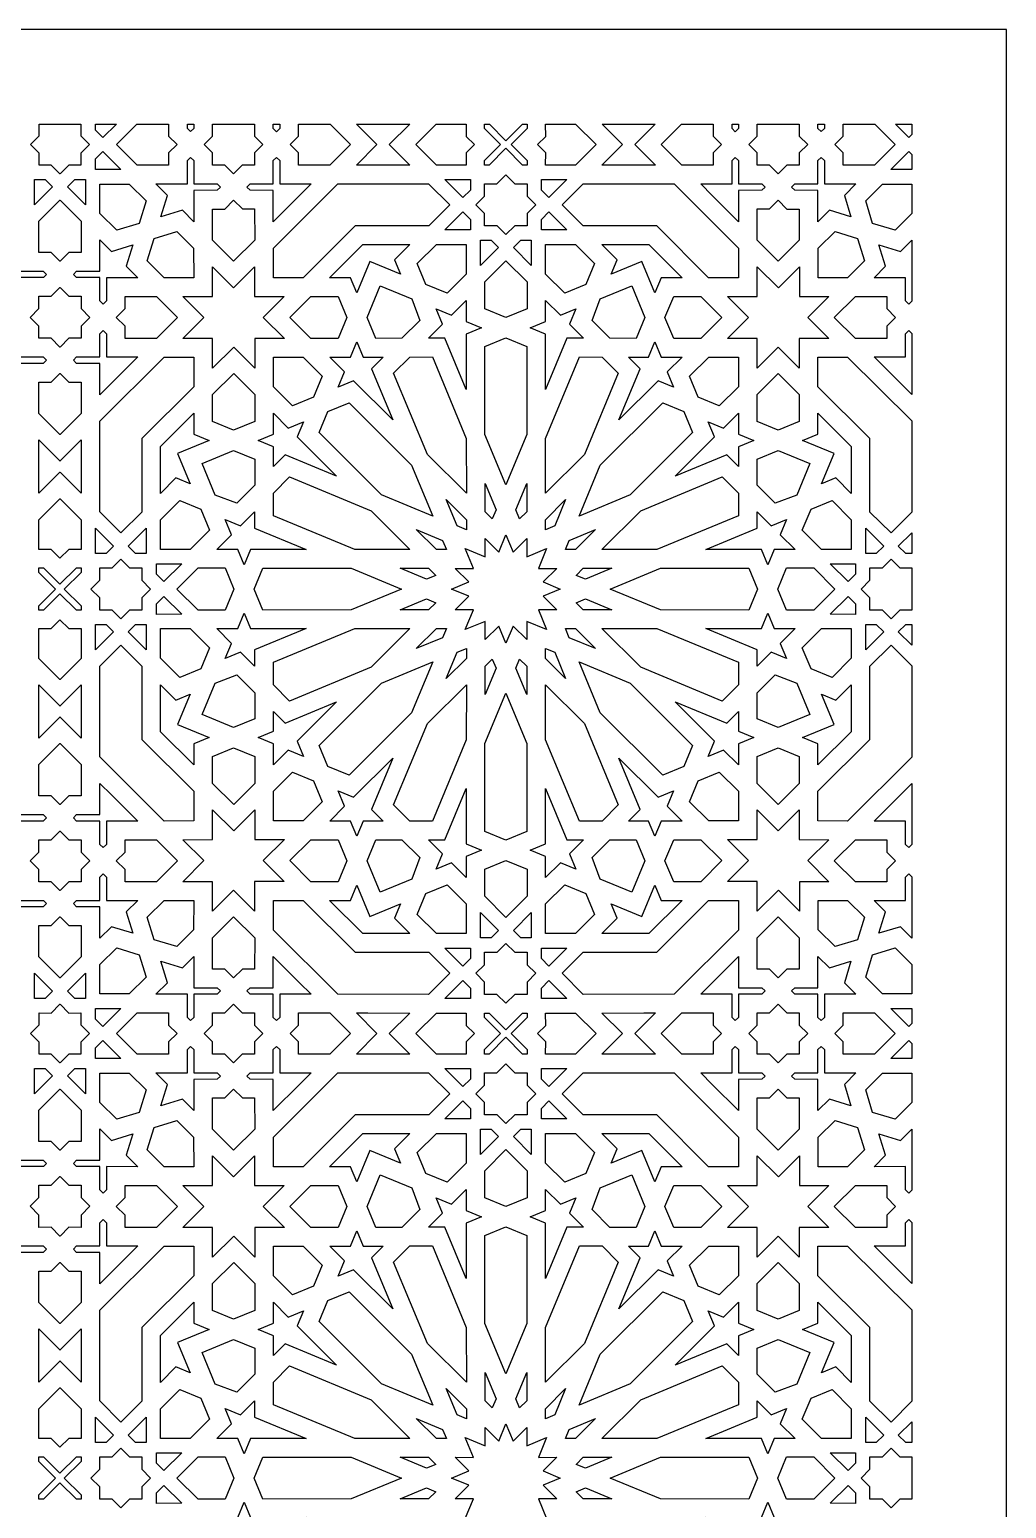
# Model space of a CAD drawing. Extents: x 3808 to 4808, y -954 to 1046.
# Drawn here: x 4292 to 4808, y 264 to 1046 of the extents above; entities that cross this region are included whole.
import ezdxf

# ---------------------------------------------------------------- set-up
doc = ezdxf.new("R2010")
doc.units = 0
doc.layers.add('LAYER_1', color=18, linetype='CONTINUOUS')

msp = doc.modelspace()

# ---------------------------------------------------------------- linework, layer by layer
at = {"layer": 'LAYER_1'}
for points in [[(3808.12, -954.28), (4808.12, -954.28), (4808.12, 1045.72), (3808.12, 1045.72)], [(4319.1, 989.58), (4323.7, 984.97), (4319.1, 980.37), (4319.11, 974.12), (4312.85, 974.12), (4308.24, 969.53), (4308.12, 969.64), (4308.01, 969.53), (4303.4, 974.12), (4297.14, 974.12), (4297.15, 980.37), (4292.55, 984.97), (4297.15, 989.58), (4297.14, 995.72), (4319.11, 995.72)], [(4330.84, 988.67), (4326.91, 992.6), (4326.91, 995.72), (4337.91, 995.72)], [(4365.53, 989.4), (4369.96, 984.97), (4365.53, 980.55), (4365.52, 974.05), (4348.94, 974.06), (4338.02, 984.97), (4348.77, 995.72), (4365.52, 995.72)], [(4378.84, 993.48), (4377.13, 991.78), (4375.42, 993.48), (4375.42, 995.72), (4378.84, 995.72)], [(4410.96, 989.38), (4415.37, 984.97), (4410.96, 980.57), (4410.97, 974.07), (4404.45, 974.07), (4399.85, 969.47), (4395.24, 974.06), (4388.73, 974.06), (4388.72, 980.56), (4384.3, 984.97), (4388.72, 989.39), (4388.73, 995.72), (4410.97, 995.72)], [(4424.25, 993.48), (4422.54, 991.77), (4420.83, 993.48), (4420.83, 995.72), (4424.25, 995.72)], [(4461.62, 984.97), (4450.74, 974.1), (4434.16, 974.09), (4434.16, 980.59), (4429.76, 984.97), (4434.16, 989.36), (4434.16, 995.72), (4450.88, 995.72)], [(4482.12, 984.97), (4493.01, 974.12), (4470.77, 974.11), (4464.72, 974.1), (4475.59, 984.97), (4464.85, 995.72), (4492.9, 995.72)], [(4522.71, 989.3), (4527.04, 984.97), (4522.71, 980.64), (4522.71, 974.14), (4506.98, 974.13), (4496.11, 984.97), (4506.88, 995.72), (4522.71, 995.72)], [(4554.98, 993.39), (4546.56, 984.97), (4554.98, 976.56), (4554.97, 974.14), (4552.55, 974.14), (4543.72, 982.98), (4543.71, 982.98), (4543.71, 982.98), (4534.87, 974.14), (4532.45, 974.14), (4532.45, 976.56), (4540.86, 984.97), (4532.45, 993.39), (4532.45, 995.72), (4534.96, 995.72), (4543.71, 986.96), (4543.71, 986.96), (4543.72, 986.96), (4552.46, 995.72), (4554.97, 995.72)], [(4591.31, 984.97), (4580.44, 974.13), (4564.71, 974.14), (4564.72, 980.64), (4560.38, 984.97), (4564.72, 989.3), (4564.71, 995.72), (4580.54, 995.72)], [(4611.83, 984.97), (4622.7, 974.1), (4616.66, 974.11), (4594.42, 974.12), (4605.3, 984.97), (4594.53, 995.72), (4622.58, 995.72)], [(4653.27, 989.36), (4657.67, 984.97), (4653.27, 980.59), (4653.26, 974.09), (4636.68, 974.1), (4625.8, 984.97), (4636.55, 995.72), (4653.26, 995.72)], [(4666.59, 993.48), (4664.88, 991.77), (4663.17, 993.48), (4663.17, 995.72), (4666.59, 995.72)], [(4698.7, 989.39), (4703.13, 984.97), (4698.7, 980.56), (4698.7, 974.06), (4692.18, 974.06), (4687.57, 969.47), (4682.97, 974.07), (4676.45, 974.07), (4676.46, 980.57), (4672.06, 984.97), (4676.46, 989.38), (4676.45, 995.72), (4698.7, 995.72)], [(4712, 993.48), (4710.29, 991.78), (4708.58, 993.48), (4708.58, 995.72), (4712, 995.72)], [(4749.41, 984.97), (4738.48, 974.06), (4721.9, 974.05), (4721.9, 980.55), (4717.46, 984.97), (4721.9, 989.4), (4721.9, 995.72), (4738.66, 995.72)], [(4758.12, 990.21), (4756.58, 988.67), (4749.51, 995.72), (4758.12, 995.72)], [(4340.35, 971.81), (4326.91, 971.8), (4326.91, 977.35), (4330.84, 981.28)], [(4378.84, 976.47), (4378.85, 964.18), (4391.15, 964.19), (4392.87, 962.49), (4391.16, 960.78), (4378.85, 960.77), (4378.86, 944.22), (4372.79, 950.28), (4361.46, 946.81), (4364.92, 958.11), (4358.85, 964.17), (4375.43, 964.18), (4375.42, 976.46), (4377.13, 978.17)], [(4424.25, 976.47), (4424.25, 964.18), (4440.83, 964.18), (4434.75, 958.12), (4420.81, 944.22), (4420.82, 960.77), (4408.52, 960.78), (4406.81, 962.49), (4408.52, 964.19), (4420.82, 964.19), (4420.83, 976.47), (4422.54, 978.17)], [(4666.59, 976.47), (4666.6, 964.19), (4678.9, 964.19), (4680.62, 962.49), (4678.91, 960.78), (4666.6, 960.77), (4666.61, 944.22), (4652.67, 958.12), (4646.6, 964.18), (4663.18, 964.18), (4663.17, 976.47), (4664.88, 978.17)], [(4712, 976.46), (4712, 964.18), (4728.58, 964.17), (4722.5, 958.11), (4725.96, 946.81), (4714.64, 950.28), (4708.56, 944.22), (4708.57, 960.77), (4696.27, 960.78), (4694.56, 962.49), (4696.27, 964.19), (4708.57, 964.18), (4708.58, 976.47), (4710.29, 978.17)], [(4758.12, 979.74), (4758.12, 971.8), (4747.08, 971.81), (4756.58, 981.28)], [(4548.45, 964.28), (4554.96, 964.28), (4554.96, 957.77), (4559.55, 953.17), (4554.96, 948.6), (4554.96, 942.04), (4548.37, 942.04), (4543.71, 937.4), (4539.05, 942.04), (4532.46, 942.04), (4532.46, 948.6), (4527.87, 953.17), (4532.46, 957.77), (4532.46, 964.28), (4538.98, 964.28), (4543.71, 969.02)], [(4304.17, 962.55), (4294.67, 953.06), (4294.67, 966.47), (4300.23, 966.48)], [(4321.58, 966.47), (4321.57, 953.06), (4312.08, 962.55), (4316.01, 966.48)], [(4353.6, 955.2), (4349.97, 943.33), (4338.09, 939.7), (4329.23, 948.55), (4329.24, 964.01), (4344.73, 964.03)], [(4514.02, 953.17), (4502.91, 942.06), (4464.07, 942.04), (4436.62, 914.61), (4420.89, 914.6), (4420.88, 930.29), (4454.84, 964.23), (4502.9, 964.26)], [(4524.94, 960.94), (4521.01, 957.01), (4511.51, 966.49), (4524.94, 966.5)], [(4575.92, 966.49), (4566.41, 957.01), (4562.48, 960.94), (4562.48, 966.5)], [(4632.58, 964.23), (4666.54, 930.29), (4666.53, 914.6), (4650.81, 914.61), (4623.36, 942.04), (4584.51, 942.06), (4573.4, 953.17), (4584.53, 964.26)], [(4758.12, 964.01), (4758.12, 948.48), (4749.34, 939.7), (4737.45, 943.33), (4733.82, 955.2), (4742.69, 964.03)], [(4319.32, 944.48), (4319.33, 927.94), (4312.82, 927.93), (4308.21, 923.33), (4308.12, 923.41), (4308.03, 923.33), (4303.43, 927.93), (4296.91, 927.94), (4296.93, 944.48), (4308.03, 955.56), (4308.12, 955.48), (4308.21, 955.56)], [(4404.47, 950.92), (4410.98, 950.92), (4410.99, 934.37), (4399.88, 923.27), (4388.75, 934.36), (4388.74, 950.91), (4395.26, 950.91), (4399.86, 955.51)], [(4692.17, 950.91), (4698.68, 950.91), (4698.67, 934.36), (4687.54, 923.27), (4676.43, 934.37), (4676.44, 950.92), (4682.95, 950.92), (4687.56, 955.51)], [(4524.95, 945.41), (4524.96, 939.86), (4511.52, 939.85), (4521.02, 949.34)], [(4575.9, 939.85), (4562.47, 939.86), (4562.47, 945.41), (4566.41, 949.34)], [(4378.75, 930.16), (4378.77, 914.61), (4363.19, 914.62), (4354.26, 923.54), (4357.94, 935.39), (4369.81, 939.07)], [(4729.48, 935.39), (4733.16, 923.54), (4724.23, 914.62), (4708.65, 914.61), (4708.67, 930.16), (4717.61, 939.07)], [(4287.03, 918.05), (4299.33, 918.06), (4301.05, 916.35), (4299.34, 914.64), (4287.03, 914.64), (4287.04, 902.35), (4285.33, 900.65), (4283.62, 902.35), (4283.61, 914.63), (4267.03, 914.63), (4273.1, 920.69), (4269.62, 931.99), (4280.95, 928.54), (4287.02, 934.6)], [(4335.29, 928.54), (4346.62, 931.99), (4343.14, 920.69), (4349.21, 914.63), (4332.63, 914.63), (4332.63, 902.35), (4330.92, 900.65), (4329.21, 902.35), (4329.21, 914.64), (4316.91, 914.64), (4315.2, 916.35), (4316.91, 918.06), (4329.21, 918.05), (4329.22, 934.6)], [(4484.9, 924.06), (4488.03, 916.53), (4471.91, 923.18), (4465.02, 906.55), (4461.66, 914.62), (4450.6, 914.62), (4468.17, 932.18), (4493.03, 932.19)], [(4522.75, 916.51), (4512.61, 906.38), (4501.49, 910.98), (4496.88, 922.07), (4507.01, 932.2), (4522.74, 932.21)], [(4539.78, 930.51), (4530.3, 921.02), (4530.28, 934.43), (4535.84, 934.43)], [(4557.14, 934.43), (4557.13, 921.02), (4547.64, 930.51), (4551.58, 934.43)], [(4580.41, 932.2), (4590.55, 922.07), (4585.93, 910.98), (4574.81, 906.38), (4564.67, 916.51), (4564.68, 932.21)], [(4619.26, 932.18), (4636.83, 914.62), (4625.76, 914.62), (4622.41, 906.55), (4615.52, 923.18), (4599.39, 916.53), (4602.52, 924.06), (4594.39, 932.19)], [(4758.12, 902.26), (4756.51, 900.65), (4754.8, 902.35), (4754.79, 914.63), (4738.21, 914.63), (4744.28, 920.69), (4740.8, 931.99), (4752.13, 928.54), (4758.12, 934.52)], [(4554.89, 912.43), (4554.87, 898.11), (4543.71, 893.51), (4532.55, 898.11), (4532.53, 912.43), (4543.71, 923.61)], [(4410.91, 904.64), (4426.64, 904.66), (4415.53, 893.55), (4426.67, 882.46), (4411.03, 882.44), (4411.02, 866.83), (4399.91, 877.94), (4388.78, 866.84), (4388.79, 882.54), (4373.06, 882.55), (4384.19, 893.64), (4373.07, 904.75), (4388.67, 904.74), (4388.65, 920.31), (4399.79, 909.22), (4410.89, 920.34)], [(4687.64, 909.22), (4698.77, 920.31), (4698.75, 904.74), (4714.35, 904.75), (4703.24, 893.64), (4714.36, 882.55), (4698.64, 882.54), (4698.64, 866.84), (4687.52, 877.94), (4676.4, 866.83), (4676.39, 882.44), (4660.75, 882.46), (4671.89, 893.55), (4660.78, 904.66), (4676.51, 904.64), (4676.53, 920.34)], [(4312.81, 904.78), (4319.32, 904.77), (4319.32, 898.27), (4323.92, 893.67), (4319.31, 889.08), (4319.31, 882.58), (4312.8, 882.58), (4308.19, 877.98), (4308.12, 878.04), (4308.06, 877.98), (4303.45, 882.58), (4296.93, 882.58), (4296.93, 889.08), (4292.32, 893.67), (4296.92, 898.27), (4296.92, 904.77), (4303.44, 904.78), (4308.04, 909.38), (4308.12, 909.3), (4308.2, 909.38)], [(4493.93, 903.42), (4498.23, 892.01), (4488.79, 882.58), (4474.99, 882.57), (4470.37, 893.66), (4477.26, 910.3)], [(4617.05, 893.66), (4612.44, 882.57), (4598.63, 882.58), (4589.2, 892.01), (4593.49, 903.42), (4610.16, 910.3)], [(4359.09, 904.75), (4370.21, 893.65), (4359.08, 882.55), (4342.5, 882.56), (4342.51, 889.07), (4337.9, 893.67), (4342.51, 898.26), (4342.51, 904.76)], [(4459.68, 893.66), (4455.08, 882.55), (4440.73, 882.54), (4429.6, 893.64), (4440.72, 904.74), (4455.06, 904.75)], [(4522.76, 891.52), (4530.86, 888.18), (4522.77, 884.83), (4522.79, 855.5), (4511.52, 882.59), (4502.77, 882.58), (4510.2, 890.02), (4506.85, 898.09), (4514.94, 894.75), (4522.76, 902.56)], [(4572.48, 894.75), (4580.58, 898.09), (4577.22, 890.02), (4584.66, 882.58), (4575.9, 882.59), (4564.64, 855.5), (4564.65, 884.83), (4556.57, 888.18), (4564.66, 891.52), (4564.67, 902.56)], [(4646.7, 904.74), (4657.82, 893.64), (4646.69, 882.54), (4632.35, 882.55), (4627.75, 893.66), (4632.36, 904.75)], [(4744.91, 898.26), (4749.52, 893.67), (4744.92, 889.07), (4744.92, 882.56), (4728.34, 882.55), (4717.21, 893.65), (4728.33, 904.75), (4744.91, 904.76)], [(4287.04, 885.02), (4287.03, 872.74), (4299.33, 872.73), (4301.04, 871.02), (4299.33, 869.32), (4287.03, 869.32), (4287.02, 852.78), (4280.95, 858.84), (4267.03, 872.75), (4283.61, 872.74), (4283.62, 885.02), (4285.33, 886.73)], [(4332.63, 885.02), (4332.64, 872.74), (4349.22, 872.75), (4335.3, 858.84), (4329.23, 852.78), (4329.22, 869.32), (4316.91, 869.32), (4315.2, 871.02), (4316.91, 872.73), (4329.21, 872.74), (4329.21, 885.02), (4330.92, 886.73)], [(4758.12, 885.11), (4758.12, 852.85), (4752.13, 858.84), (4738.21, 872.75), (4754.79, 872.74), (4754.79, 885.02), (4756.51, 886.73)], [(4468.39, 872.7), (4478.91, 872.7), (4472.72, 866.52), (4483.99, 839.43), (4463.19, 860.15), (4455.11, 856.8), (4458.45, 864.88), (4450.62, 872.69), (4461.69, 872.69), (4465.03, 880.77)], [(4554.85, 878.24), (4554.79, 831.68), (4543.71, 805.1), (4532.63, 831.68), (4532.57, 878.24), (4543.71, 882.86)], [(4625.74, 872.69), (4636.8, 872.69), (4628.97, 864.88), (4632.32, 856.8), (4624.23, 860.15), (4603.44, 839.43), (4614.7, 866.52), (4608.51, 872.7), (4619.03, 872.7), (4622.39, 880.77)], [(4378.9, 872.68), (4378.89, 856.98), (4351.41, 829.58), (4351.39, 790.81), (4340.26, 779.72), (4329.15, 790.82), (4329.17, 838.79), (4363.17, 872.69)], [(4446.72, 862.5), (4442.14, 851.41), (4431.04, 846.83), (4420.9, 856.96), (4420.91, 872.59), (4436.57, 872.61)], [(4522.8, 829.72), (4522.82, 800.71), (4502.26, 821.21), (4484.38, 864.21), (4492.89, 872.71), (4504.93, 872.72)], [(4594.53, 872.71), (4603.04, 864.21), (4585.16, 821.21), (4564.6, 800.71), (4564.62, 829.72), (4582.5, 872.72)], [(4666.52, 872.59), (4666.52, 856.96), (4656.39, 846.83), (4645.29, 851.41), (4640.7, 862.5), (4650.86, 872.61)], [(4758.12, 838.92), (4758.12, 790.67), (4747.16, 779.72), (4736.04, 790.81), (4736.01, 829.58), (4708.53, 856.98), (4708.52, 872.68), (4724.25, 872.69)], [(4312.78, 859.43), (4319.3, 859.43), (4319.29, 842.88), (4308.16, 831.79), (4308.12, 831.82), (4308.08, 831.79), (4296.95, 842.88), (4296.95, 859.43), (4303.46, 859.43), (4308.06, 864.03), (4308.12, 863.98), (4308.18, 864.03)], [(4411.01, 852.88), (4411.01, 838.56), (4399.88, 833.97), (4388.76, 838.57), (4388.77, 852.89), (4399.9, 863.98)], [(4698.65, 852.89), (4698.66, 838.57), (4687.54, 833.97), (4676.42, 838.56), (4676.41, 852.88), (4687.52, 863.98)], [(4493.84, 815.58), (4505.06, 788.66), (4478.07, 799.83), (4445.11, 832.77), (4449.72, 843.86), (4460.82, 848.46)], [(4637.71, 843.86), (4642.31, 832.77), (4609.35, 799.83), (4582.37, 788.66), (4593.58, 815.58), (4626.61, 848.46)], [(4378.88, 831.99), (4386.97, 828.64), (4370.3, 821.76), (4376.97, 805.66), (4369.42, 808.79), (4361.28, 800.67), (4361.29, 825.49), (4378.88, 843.03)], [(4428.71, 835.19), (4436.8, 838.54), (4433.45, 830.46), (4454.22, 809.71), (4427.07, 820.95), (4420.88, 814.77), (4420.88, 825.27), (4412.79, 828.62), (4420.89, 831.96), (4420.89, 843.01)], [(4666.54, 831.96), (4674.63, 828.62), (4666.54, 825.27), (4666.55, 814.77), (4660.35, 820.95), (4633.21, 809.71), (4653.98, 830.46), (4650.62, 838.54), (4658.71, 835.19), (4666.53, 843.01)], [(4726.13, 825.49), (4726.15, 800.67), (4718, 808.79), (4710.45, 805.66), (4717.12, 821.76), (4700.46, 828.64), (4708.55, 831.99), (4708.54, 843.03)], [(4319.28, 822.89), (4319.27, 800.69), (4308.15, 811.8), (4308.12, 811.77), (4308.09, 811.8), (4296.98, 800.69), (4296.96, 822.89), (4296.96, 828.93), (4308.09, 817.83), (4308.12, 817.86), (4308.16, 817.83), (4319.28, 828.93)], [(4410.99, 818.69), (4410.99, 804.91), (4401.54, 795.49), (4390.1, 799.78), (4383.21, 816.41), (4399.88, 823.29)], [(4704.21, 816.41), (4697.32, 799.78), (4685.88, 795.49), (4676.44, 804.91), (4676.43, 818.69), (4687.55, 823.29)], [(4472.47, 791.47), (4493.01, 770.95), (4463.95, 770.97), (4420.86, 788.81), (4420.87, 800.82), (4429.39, 809.31)], [(4538.48, 792), (4536.46, 787.12), (4532.71, 790.85), (4532.7, 805.91)], [(4554.71, 790.85), (4550.96, 787.12), (4548.94, 792), (4554.72, 805.91)], [(4666.55, 800.82), (4666.56, 788.81), (4623.48, 770.97), (4594.42, 770.95), (4614.95, 791.47), (4658.04, 809.31)], [(4319.26, 786.74), (4319.25, 771.04), (4312.74, 771.05), (4308.12, 766.45), (4303.51, 771.05), (4296.99, 771.04), (4296.98, 786.74), (4308.1, 797.85), (4308.12, 797.83), (4308.15, 797.85)], [(4522.83, 786.76), (4522.84, 781.48), (4517.94, 783.5), (4512.16, 797.4)], [(4569.48, 783.5), (4564.59, 781.48), (4564.59, 786.76), (4575.26, 797.4)], [(4382.54, 792.23), (4387.14, 781.13), (4376.99, 771.01), (4361.26, 771.02), (4361.27, 786.72), (4371.42, 796.84)], [(4410.98, 782.22), (4438.12, 770.98), (4408.73, 771), (4405.38, 762.92), (4402.03, 771), (4390.97, 771.01), (4398.79, 778.81), (4395.45, 786.89), (4403.54, 783.54), (4410.98, 790.96)], [(4683.89, 783.54), (4691.98, 786.89), (4688.63, 778.81), (4696.46, 771.01), (4685.39, 771), (4682.05, 762.92), (4678.69, 771), (4649.3, 770.98), (4676.45, 782.22), (4676.44, 790.96)], [(4726.15, 786.72), (4726.16, 771.02), (4710.43, 771.01), (4700.29, 781.13), (4704.89, 792.23), (4716.01, 796.84)], [(4336.41, 772.74), (4332.48, 768.82), (4326.91, 768.82), (4326.92, 782.23)], [(4353.6, 768.81), (4348.04, 768.81), (4344.1, 772.74), (4353.61, 782.21)], [(4510.26, 775.83), (4512.28, 770.94), (4506.99, 770.94), (4496.33, 781.59)], [(4580.44, 770.94), (4575.14, 770.94), (4577.17, 775.83), (4591.1, 781.59)], [(4743.32, 772.74), (4739.39, 768.81), (4733.82, 768.81), (4733.82, 782.21)], [(4547.48, 769.67), (4554.7, 776.87), (4554.69, 767.2), (4565.19, 771.52), (4560.86, 761.04), (4570.55, 761.05), (4563.34, 753.84), (4572.39, 750.11), (4563.34, 746.38), (4570.55, 739.17), (4560.86, 739.18), (4565.19, 728.71), (4554.69, 733.03), (4554.7, 723.36), (4547.48, 730.56), (4543.71, 721.47), (4539.94, 730.56), (4532.72, 723.36), (4532.73, 733.03), (4522.23, 728.71), (4526.56, 739.18), (4516.87, 739.17), (4524.08, 746.38), (4515.03, 750.11), (4524.08, 753.84), (4516.87, 761.05), (4526.56, 761.04), (4522.23, 771.52), (4532.73, 767.2), (4532.72, 776.87), (4539.94, 769.67), (4543.71, 778.75)], [(4758.12, 768.82), (4754.95, 768.82), (4751.01, 772.74), (4758.12, 779.85)], [(4344.85, 761.31), (4351.42, 761.31), (4351.42, 754.74), (4356.04, 750.11), (4351.42, 745.49), (4351.42, 738.91), (4344.85, 738.91), (4340.26, 734.33), (4335.66, 738.92), (4329.14, 738.92), (4329.13, 745.42), (4324.42, 750.11), (4329.13, 754.81), (4329.14, 761.31), (4335.66, 761.31), (4340.26, 765.9)], [(4751.76, 761.31), (4758.12, 761.31), (4758.12, 738.92), (4751.76, 738.92), (4747.16, 734.33), (4742.58, 738.91), (4736.01, 738.91), (4736.01, 745.49), (4731.38, 750.11), (4736.01, 754.74), (4736.01, 761.31), (4742.58, 761.31), (4747.16, 765.9)], [(4319.25, 761.32), (4319.25, 758.91), (4310.42, 750.11), (4319.25, 741.32), (4319.25, 738.9), (4316.83, 738.9), (4308.12, 747.58), (4308.12, 747.58), (4299.41, 738.9), (4296.99, 738.9), (4296.99, 741.32), (4305.82, 750.11), (4296.99, 758.91), (4296.99, 761.32), (4299.41, 761.32), (4308.12, 752.65), (4308.12, 752.65), (4316.83, 761.32)], [(4372.48, 763.48), (4362.97, 754.01), (4359.04, 757.94), (4359.04, 763.49)], [(4395.43, 761.23), (4400.03, 750.11), (4395.43, 738.99), (4381.08, 738.98), (4369.9, 750.11), (4381.08, 761.25)], [(4461.98, 761.15), (4488.6, 750.11), (4461.98, 739.07), (4415.34, 739.02), (4410.72, 750.11), (4415.34, 761.21)], [(4502.89, 761.08), (4506.63, 757.34), (4501.74, 755.32), (4487.81, 761.09)], [(4585.69, 755.32), (4580.79, 757.34), (4584.54, 761.08), (4599.62, 761.09)], [(4676.7, 750.11), (4672.08, 739.02), (4625.44, 739.07), (4598.82, 750.11), (4625.44, 761.15), (4672.08, 761.21)], [(4717.52, 750.11), (4706.34, 738.98), (4692, 738.99), (4687.4, 750.11), (4692, 761.23), (4706.34, 761.25)], [(4728.39, 757.94), (4724.46, 754.01), (4714.95, 763.48), (4728.38, 763.49)], [(4372.48, 736.75), (4359.04, 736.73), (4359.04, 742.29), (4362.97, 746.22)], [(4506.63, 742.89), (4502.89, 739.15), (4487.81, 739.14), (4501.74, 744.91)], [(4599.62, 739.14), (4584.54, 739.15), (4580.79, 742.89), (4585.69, 744.91)], [(4728.39, 742.29), (4728.38, 736.73), (4714.95, 736.75), (4724.46, 746.22)], [(4408.73, 729.23), (4438.12, 729.25), (4410.98, 718.01), (4410.98, 709.27), (4403.54, 716.69), (4395.45, 713.34), (4398.79, 721.42), (4390.97, 729.22), (4402.03, 729.23), (4405.38, 737.3)], [(4685.39, 729.23), (4696.46, 729.22), (4688.63, 721.42), (4691.98, 713.34), (4683.89, 716.69), (4676.44, 709.27), (4676.45, 718.01), (4649.3, 729.25), (4678.69, 729.23), (4682.05, 737.3)], [(4312.74, 729.18), (4319.25, 729.18), (4319.26, 713.49), (4308.15, 702.38), (4308.12, 702.4), (4308.1, 702.38), (4296.98, 713.49), (4296.99, 729.18), (4303.51, 729.18), (4308.12, 733.78)], [(4336.41, 727.48), (4326.92, 718), (4326.91, 731.41), (4332.48, 731.41)], [(4353.61, 718.01), (4344.1, 727.49), (4348.04, 731.42), (4353.6, 731.42)], [(4387.14, 719.1), (4382.54, 707.99), (4371.42, 703.39), (4361.27, 713.51), (4361.26, 729.21), (4376.99, 729.21)], [(4472.47, 708.75), (4429.39, 690.92), (4420.87, 699.41), (4420.86, 711.42), (4463.95, 729.26), (4493.01, 729.28)], [(4510.26, 724.4), (4496.33, 718.63), (4506.99, 729.28), (4512.28, 729.29)], [(4580.44, 729.28), (4591.1, 718.63), (4577.17, 724.4), (4575.14, 729.29)], [(4623.48, 729.26), (4666.56, 711.42), (4666.55, 699.41), (4658.04, 690.92), (4614.95, 708.75), (4594.42, 729.28)], [(4726.16, 729.21), (4726.15, 713.51), (4716.01, 703.39), (4704.89, 707.99), (4700.29, 719.1), (4710.43, 729.21)], [(4739.39, 731.42), (4743.32, 727.49), (4733.82, 718.01), (4733.82, 731.42)], [(4758.12, 731.41), (4758.12, 720.38), (4751.01, 727.48), (4754.95, 731.41)], [(4351.39, 709.42), (4351.41, 670.65), (4378.89, 643.25), (4378.9, 627.55), (4363.17, 627.54), (4329.17, 661.44), (4329.15, 709.4), (4340.26, 720.51)], [(4758.12, 709.56), (4758.12, 661.31), (4724.25, 627.54), (4708.52, 627.55), (4708.53, 643.25), (4736.01, 670.65), (4736.04, 709.42), (4747.16, 720.51)], [(4493.84, 684.64), (4460.82, 651.76), (4449.72, 656.37), (4445.11, 667.46), (4478.07, 700.39), (4505.06, 711.57)], [(4522.83, 713.46), (4512.16, 702.83), (4517.94, 716.73), (4522.84, 718.75)], [(4538.48, 708.22), (4532.7, 694.32), (4532.71, 709.37), (4536.46, 713.11)], [(4554.71, 709.37), (4554.72, 694.32), (4548.94, 708.22), (4550.96, 713.11)], [(4569.48, 716.73), (4575.26, 702.83), (4564.59, 713.46), (4564.59, 718.75)], [(4609.35, 700.39), (4642.31, 667.46), (4637.71, 656.37), (4626.61, 651.76), (4593.58, 684.64), (4582.37, 711.57)], [(4410.99, 695.31), (4410.99, 681.54), (4399.88, 676.93), (4383.21, 683.81), (4390.1, 700.45), (4401.54, 704.74)], [(4697.32, 700.45), (4704.21, 683.81), (4687.55, 676.93), (4676.43, 681.54), (4676.44, 695.31), (4685.88, 704.74)], [(4319.28, 677.33), (4319.28, 671.3), (4308.16, 682.39), (4308.12, 682.37), (4308.09, 682.39), (4296.96, 671.3), (4296.96, 677.33), (4296.98, 699.53), (4308.09, 688.43), (4308.12, 688.45), (4308.15, 688.43), (4319.27, 699.53)], [(4369.42, 691.44), (4376.97, 694.56), (4370.3, 678.47), (4386.97, 671.59), (4378.88, 668.24), (4378.88, 657.2), (4361.29, 674.74), (4361.28, 699.56)], [(4522.8, 670.51), (4504.93, 627.51), (4492.89, 627.51), (4484.38, 636.01), (4502.26, 679.02), (4522.82, 699.51)], [(4585.16, 679.02), (4603.04, 636.01), (4594.53, 627.51), (4582.5, 627.51), (4564.62, 670.51), (4564.6, 699.51)], [(4726.13, 674.74), (4708.54, 657.2), (4708.55, 668.24), (4700.46, 671.59), (4717.12, 678.47), (4710.45, 694.56), (4718, 691.44), (4726.15, 699.56)], [(4433.45, 669.76), (4436.8, 661.69), (4428.71, 665.03), (4420.89, 657.22), (4420.89, 668.26), (4412.79, 671.6), (4420.88, 674.95), (4420.88, 685.45), (4427.07, 679.28), (4454.22, 690.52)], [(4554.79, 668.55), (4554.85, 621.99), (4543.71, 617.37), (4532.57, 621.99), (4532.63, 668.55), (4543.71, 695.13)], [(4660.35, 679.28), (4666.55, 685.45), (4666.54, 674.95), (4674.63, 671.6), (4666.54, 668.26), (4666.53, 657.22), (4658.71, 665.03), (4650.62, 661.69), (4653.98, 669.76), (4633.21, 690.52)], [(4319.29, 657.35), (4319.3, 640.8), (4312.78, 640.79), (4308.18, 636.19), (4308.12, 636.25), (4308.06, 636.19), (4303.46, 640.79), (4296.95, 640.8), (4296.95, 657.35), (4308.08, 668.44), (4308.12, 668.41), (4308.16, 668.44)], [(4411.01, 661.66), (4411.01, 647.35), (4399.9, 636.24), (4388.77, 647.34), (4388.76, 661.65), (4399.88, 666.26)], [(4698.66, 661.65), (4698.65, 647.34), (4687.52, 636.24), (4676.41, 647.35), (4676.42, 661.66), (4687.54, 666.26)], [(4472.72, 633.71), (4478.91, 627.52), (4468.39, 627.53), (4465.03, 619.46), (4461.69, 627.53), (4450.62, 627.54), (4458.45, 635.34), (4455.11, 643.42), (4463.19, 640.07), (4483.99, 660.8)], [(4624.23, 640.07), (4632.32, 643.42), (4628.97, 635.34), (4636.8, 627.54), (4625.74, 627.53), (4622.39, 619.46), (4619.03, 627.53), (4608.51, 627.52), (4614.7, 633.71), (4603.44, 660.8)], [(4442.14, 648.81), (4446.72, 637.73), (4436.57, 627.62), (4420.91, 627.64), (4420.9, 643.27), (4431.04, 653.4)], [(4666.52, 643.27), (4666.52, 627.64), (4650.86, 627.62), (4640.7, 637.73), (4645.29, 648.81), (4656.39, 653.4)], [(4287.03, 630.9), (4299.33, 630.91), (4301.04, 629.2), (4299.33, 627.49), (4287.03, 627.49), (4287.04, 615.21), (4285.33, 613.5), (4283.62, 615.2), (4283.61, 627.48), (4267.03, 627.47), (4280.95, 641.39), (4287.02, 647.45)], [(4335.3, 641.39), (4349.22, 627.47), (4332.64, 627.48), (4332.63, 615.2), (4330.92, 613.5), (4329.21, 615.21), (4329.21, 627.49), (4316.91, 627.49), (4315.2, 629.2), (4316.91, 630.91), (4329.22, 630.9), (4329.23, 647.45)], [(4522.77, 615.4), (4530.86, 612.05), (4522.76, 608.71), (4522.76, 597.66), (4514.94, 605.48), (4506.85, 602.14), (4510.2, 610.21), (4502.77, 617.64), (4511.52, 617.64), (4522.79, 644.73)], [(4575.9, 617.64), (4584.66, 617.64), (4577.22, 610.21), (4580.58, 602.14), (4572.48, 605.48), (4564.67, 597.66), (4564.66, 608.71), (4556.57, 612.05), (4564.65, 615.4), (4564.64, 644.73)], [(4758.12, 615.11), (4756.51, 613.5), (4754.79, 615.2), (4754.79, 627.48), (4738.21, 627.47), (4752.13, 641.39), (4758.12, 647.38)], [(4411.03, 617.79), (4426.67, 617.77), (4415.53, 606.68), (4426.64, 595.57), (4410.91, 595.59), (4410.89, 579.89), (4399.79, 591), (4388.65, 579.92), (4388.67, 595.49), (4373.07, 595.48), (4384.19, 606.59), (4373.06, 617.68), (4388.79, 617.69), (4388.78, 633.38), (4399.91, 622.29), (4411.02, 633.4)], [(4687.52, 622.29), (4698.64, 633.38), (4698.64, 617.69), (4714.36, 617.68), (4703.24, 606.59), (4714.35, 595.48), (4698.75, 595.49), (4698.77, 579.92), (4687.64, 591), (4676.53, 579.89), (4676.51, 595.59), (4660.78, 595.57), (4671.89, 606.68), (4660.75, 617.77), (4676.39, 617.79), (4676.4, 633.4)], [(4312.8, 617.65), (4319.31, 617.65), (4319.31, 611.15), (4323.92, 606.55), (4319.32, 601.95), (4319.32, 595.45), (4312.81, 595.45), (4308.2, 590.85), (4308.12, 590.92), (4308.04, 590.85), (4303.44, 595.45), (4296.92, 595.45), (4296.92, 601.95), (4292.32, 606.55), (4296.93, 611.15), (4296.93, 617.65), (4303.45, 617.65), (4308.06, 622.24), (4308.12, 622.18), (4308.19, 622.24)], [(4370.21, 606.58), (4359.09, 595.47), (4342.51, 595.46), (4342.51, 601.97), (4337.9, 606.56), (4342.51, 611.16), (4342.5, 617.66), (4359.08, 617.67)], [(4455.08, 617.67), (4459.68, 606.57), (4455.06, 595.47), (4440.72, 595.48), (4429.6, 606.59), (4440.73, 617.68)], [(4488.79, 617.65), (4498.23, 608.22), (4493.93, 596.81), (4477.26, 589.93), (4470.37, 606.56), (4474.99, 617.66)], [(4617.05, 606.56), (4610.16, 589.93), (4593.49, 596.81), (4589.2, 608.22), (4598.63, 617.65), (4612.44, 617.66)], [(4657.82, 606.59), (4646.7, 595.48), (4632.36, 595.47), (4627.75, 606.57), (4632.35, 617.67), (4646.69, 617.68)], [(4744.92, 617.66), (4744.92, 611.16), (4749.52, 606.56), (4744.91, 601.97), (4744.91, 595.46), (4728.33, 595.47), (4717.21, 606.58), (4728.34, 617.67)], [(4554.87, 602.12), (4554.89, 587.8), (4543.71, 576.61), (4532.53, 587.8), (4532.55, 602.12), (4543.71, 606.71)], [(4287.04, 597.87), (4287.03, 585.59), (4299.34, 585.58), (4301.05, 583.88), (4299.33, 582.17), (4287.03, 582.18), (4287.02, 565.63), (4280.95, 571.69), (4269.62, 568.23), (4273.1, 579.54), (4267.03, 585.6), (4283.61, 585.59), (4283.62, 597.87), (4285.33, 599.58)], [(4332.63, 597.87), (4332.63, 585.59), (4349.21, 585.6), (4343.14, 579.54), (4346.62, 568.23), (4335.29, 571.69), (4329.22, 565.63), (4329.21, 582.18), (4316.91, 582.17), (4315.2, 583.88), (4316.91, 585.58), (4329.21, 585.59), (4329.21, 597.87), (4330.92, 599.58)], [(4758.12, 597.97), (4758.12, 565.7), (4752.13, 571.69), (4740.8, 568.23), (4744.28, 579.54), (4738.21, 585.6), (4754.79, 585.59), (4754.8, 597.87), (4756.51, 599.58)], [(4471.91, 577.04), (4488.03, 583.7), (4484.9, 576.16), (4493.03, 568.03), (4468.17, 568.05), (4450.6, 585.61), (4461.66, 585.6), (4465.02, 593.68)], [(4522.75, 583.71), (4522.74, 568.02), (4507.01, 568.03), (4496.88, 578.15), (4501.49, 589.25), (4512.61, 593.84)], [(4585.93, 589.25), (4590.55, 578.15), (4580.41, 568.03), (4564.68, 568.02), (4564.67, 583.71), (4574.81, 593.84)], [(4625.76, 585.6), (4636.83, 585.61), (4619.26, 568.05), (4594.39, 568.03), (4602.52, 576.16), (4599.39, 583.7), (4615.52, 577.04), (4622.41, 593.68)], [(4378.75, 570.07), (4369.81, 561.16), (4357.94, 564.84), (4354.26, 576.69), (4363.19, 585.61), (4378.77, 585.62)], [(4436.62, 585.62), (4464.07, 558.19), (4502.91, 558.16), (4514.02, 547.06), (4502.9, 535.96), (4454.84, 535.99), (4420.88, 569.93), (4420.89, 585.63)], [(4539.78, 569.71), (4535.84, 565.79), (4530.28, 565.8), (4530.3, 579.21)], [(4557.14, 565.8), (4551.58, 565.79), (4547.64, 569.71), (4557.13, 579.21)], [(4666.54, 569.93), (4632.58, 535.99), (4584.53, 535.96), (4573.4, 547.06), (4584.51, 558.16), (4623.36, 558.19), (4650.81, 585.62), (4666.53, 585.63)], [(4724.23, 585.61), (4733.16, 576.69), (4729.48, 564.84), (4717.61, 561.16), (4708.67, 570.07), (4708.65, 585.62)], [(4312.82, 572.3), (4319.33, 572.29), (4319.32, 555.74), (4308.21, 544.67), (4308.12, 544.75), (4308.03, 544.67), (4296.93, 555.74), (4296.91, 572.29), (4303.43, 572.3), (4308.03, 576.9), (4308.12, 576.81), (4308.21, 576.9)], [(4410.99, 565.85), (4410.98, 549.3), (4404.47, 549.31), (4399.86, 544.71), (4395.26, 549.31), (4388.74, 549.32), (4388.75, 565.87), (4399.88, 576.96)], [(4698.67, 565.87), (4698.68, 549.32), (4692.17, 549.31), (4687.56, 544.71), (4682.95, 549.31), (4676.44, 549.3), (4676.43, 565.85), (4687.54, 576.96)], [(4548.37, 558.19), (4554.96, 558.19), (4554.96, 551.63), (4559.55, 547.06), (4554.96, 542.46), (4554.96, 535.95), (4548.45, 535.94), (4543.71, 531.21), (4538.98, 535.94), (4532.46, 535.95), (4532.46, 542.46), (4527.87, 547.06), (4532.46, 551.63), (4532.46, 558.19), (4539.05, 558.19), (4543.71, 562.82)], [(4349.97, 556.89), (4353.6, 545.02), (4344.73, 536.19), (4329.24, 536.21), (4329.23, 551.67), (4338.09, 560.52)], [(4378.85, 539.46), (4391.16, 539.45), (4392.87, 537.74), (4391.15, 536.03), (4378.85, 536.04), (4378.84, 523.76), (4377.13, 522.05), (4375.42, 523.76), (4375.43, 536.04), (4358.85, 536.05), (4364.92, 542.11), (4361.46, 553.42), (4372.79, 549.95), (4378.86, 556.01)], [(4434.75, 542.11), (4440.83, 536.05), (4424.25, 536.04), (4424.25, 523.76), (4422.54, 522.05), (4420.83, 523.76), (4420.82, 536.04), (4408.52, 536.03), (4406.81, 537.74), (4408.52, 539.45), (4420.82, 539.46), (4420.81, 556)], [(4524.96, 560.37), (4524.95, 554.81), (4521.02, 550.89), (4511.52, 560.38)], [(4566.41, 550.89), (4562.47, 554.81), (4562.47, 560.37), (4575.9, 560.38)], [(4666.6, 539.46), (4678.91, 539.45), (4680.62, 537.74), (4678.9, 536.03), (4666.6, 536.04), (4666.59, 523.76), (4664.88, 522.05), (4663.17, 523.76), (4663.18, 536.04), (4646.6, 536.05), (4652.67, 542.11), (4666.61, 556)], [(4714.64, 549.95), (4725.96, 553.42), (4722.5, 542.11), (4728.58, 536.05), (4712, 536.04), (4712, 523.76), (4710.29, 522.05), (4708.58, 523.76), (4708.57, 536.04), (4696.27, 536.03), (4694.56, 537.74), (4696.27, 539.45), (4708.57, 539.46), (4708.56, 556.01)], [(4758.12, 551.74), (4758.12, 536.21), (4742.69, 536.19), (4733.82, 545.02), (4737.45, 556.89), (4749.34, 560.52)], [(4304.17, 537.68), (4300.23, 533.75), (4294.67, 533.75), (4294.67, 547.16)], [(4321.58, 533.75), (4316.01, 533.75), (4312.08, 537.68), (4321.57, 547.16)], [(4524.94, 539.28), (4524.94, 533.73), (4511.51, 533.74), (4521.01, 543.21)], [(4575.92, 533.74), (4562.48, 533.73), (4562.48, 539.28), (4566.41, 543.21)], [(4312.85, 526.1), (4319.11, 526.11), (4319.1, 519.86), (4323.7, 515.25), (4319.1, 510.65), (4319.11, 504.4), (4312.85, 504.4), (4308.24, 499.81), (4308.12, 499.91), (4308.01, 499.81), (4303.4, 504.4), (4297.14, 504.4), (4297.15, 510.65), (4292.55, 515.25), (4297.15, 519.86), (4297.14, 526.11), (4303.4, 526.1), (4308.01, 530.7), (4308.12, 530.59), (4308.24, 530.7)], [(4340.35, 528.42), (4330.84, 518.94), (4326.91, 522.87), (4326.91, 528.43)], [(4365.53, 519.68), (4369.96, 515.25), (4365.53, 510.83), (4365.52, 504.33), (4348.94, 504.33), (4338.02, 515.25), (4348.94, 526.17), (4365.52, 526.18)], [(4404.45, 526.16), (4410.97, 526.16), (4410.96, 519.65), (4415.37, 515.25), (4410.96, 510.85), (4410.97, 504.35), (4404.45, 504.35), (4399.85, 499.74), (4395.24, 504.34), (4388.73, 504.34), (4388.72, 510.84), (4384.3, 515.25), (4388.72, 519.67), (4388.73, 526.17), (4395.24, 526.17), (4399.85, 530.76)], [(4450.74, 526.13), (4461.62, 515.25), (4450.74, 504.37), (4434.16, 504.36), (4434.16, 510.87), (4429.76, 515.25), (4434.16, 519.64), (4434.16, 526.14)], [(4470.77, 526.12), (4493.01, 526.1), (4482.12, 515.25), (4493.01, 504.4), (4470.77, 504.39), (4464.72, 504.38), (4475.59, 515.25), (4464.72, 526.12)], [(4522.71, 526.08), (4522.71, 519.58), (4527.04, 515.25), (4522.71, 510.92), (4522.71, 504.42), (4506.98, 504.41), (4496.11, 515.25), (4506.98, 526.09)], [(4554.98, 523.67), (4546.56, 515.25), (4554.98, 506.83), (4554.97, 504.42), (4552.55, 504.42), (4543.72, 513.26), (4543.71, 513.26), (4543.71, 513.26), (4534.87, 504.42), (4532.45, 504.42), (4532.45, 506.83), (4540.86, 515.25), (4532.45, 523.67), (4532.45, 526.09), (4534.87, 526.08), (4543.71, 517.24), (4543.71, 517.24), (4543.72, 517.24), (4552.55, 526.08), (4554.97, 526.09)], [(4591.31, 515.25), (4580.44, 504.41), (4564.71, 504.42), (4564.72, 510.92), (4560.38, 515.25), (4564.72, 519.58), (4564.71, 526.08), (4580.44, 526.09)], [(4611.83, 515.25), (4622.7, 504.38), (4616.66, 504.39), (4594.42, 504.4), (4605.3, 515.25), (4594.42, 526.1), (4616.66, 526.12), (4622.7, 526.12)], [(4653.27, 519.64), (4657.67, 515.25), (4653.27, 510.87), (4653.26, 504.36), (4636.68, 504.37), (4625.8, 515.25), (4636.68, 526.13), (4653.26, 526.14)], [(4692.18, 526.17), (4698.7, 526.17), (4698.7, 519.67), (4703.13, 515.25), (4698.7, 510.84), (4698.7, 504.34), (4692.18, 504.34), (4687.57, 499.74), (4682.97, 504.35), (4676.45, 504.35), (4676.46, 510.85), (4672.06, 515.25), (4676.46, 519.65), (4676.45, 526.16), (4682.97, 526.16), (4687.57, 530.76)], [(4738.48, 526.17), (4749.41, 515.25), (4738.48, 504.33), (4721.9, 504.33), (4721.9, 510.83), (4717.46, 515.25), (4721.9, 519.68), (4721.9, 526.18)], [(4758.12, 520.48), (4756.58, 518.94), (4747.08, 528.42), (4758.12, 528.43)], [(4340.35, 502.09), (4326.91, 502.08), (4326.91, 507.63), (4330.84, 511.56)], [(4378.84, 506.74), (4378.85, 494.46), (4391.15, 494.47), (4392.87, 492.76), (4391.16, 491.06), (4378.85, 491.05), (4378.86, 474.5), (4372.79, 480.56), (4361.46, 477.08), (4364.92, 488.39), (4358.85, 494.45), (4375.43, 494.46), (4375.42, 506.74), (4377.13, 508.45)], [(4424.25, 506.74), (4424.25, 494.46), (4440.83, 494.45), (4434.75, 488.4), (4420.81, 474.5), (4420.82, 491.05), (4408.52, 491.06), (4406.81, 492.76), (4408.52, 494.47), (4420.82, 494.47), (4420.83, 506.75), (4422.54, 508.45)], [(4666.59, 506.75), (4666.6, 494.47), (4678.9, 494.47), (4680.62, 492.76), (4678.91, 491.06), (4666.6, 491.05), (4666.61, 474.5), (4652.67, 488.4), (4646.6, 494.45), (4663.18, 494.46), (4663.17, 506.74), (4664.88, 508.45)], [(4712, 506.74), (4712, 494.46), (4728.58, 494.45), (4722.5, 488.39), (4725.96, 477.08), (4714.64, 480.56), (4708.56, 474.5), (4708.57, 491.05), (4696.27, 491.06), (4694.56, 492.76), (4696.27, 494.47), (4708.57, 494.46), (4708.58, 506.74), (4710.29, 508.45)], [(4758.12, 510.02), (4758.12, 502.08), (4747.08, 502.09), (4756.58, 511.56)], [(4304.17, 492.83), (4294.67, 483.34), (4294.67, 496.75), (4300.23, 496.75)], [(4321.58, 496.75), (4321.57, 483.34), (4312.08, 492.83), (4316.01, 496.75)], [(4353.6, 485.48), (4349.97, 473.61), (4338.09, 469.98), (4329.23, 478.83), (4329.24, 494.29), (4344.73, 494.31)], [(4514.02, 483.45), (4502.91, 472.34), (4464.07, 472.32), (4436.62, 444.89), (4420.89, 444.88), (4420.88, 460.57), (4454.84, 494.51), (4502.9, 494.54)], [(4524.94, 491.22), (4521.01, 487.29), (4511.51, 496.77), (4524.94, 496.78)], [(4548.45, 494.56), (4554.96, 494.55), (4554.96, 488.04), (4559.55, 483.45), (4554.96, 478.88), (4554.96, 472.32), (4548.37, 472.32), (4543.71, 467.68), (4539.05, 472.32), (4532.46, 472.32), (4532.46, 478.88), (4527.87, 483.45), (4532.46, 488.04), (4532.46, 494.55), (4538.98, 494.56), (4543.71, 499.29)], [(4575.92, 496.77), (4566.41, 487.29), (4562.48, 491.22), (4562.48, 496.78)], [(4632.58, 494.51), (4666.54, 460.57), (4666.53, 444.88), (4650.81, 444.89), (4623.36, 472.32), (4584.51, 472.34), (4573.4, 483.45), (4584.53, 494.54)], [(4758.12, 494.29), (4758.12, 478.76), (4749.34, 469.98), (4737.45, 473.61), (4733.82, 485.48), (4742.69, 494.31)], [(4319.32, 474.76), (4319.33, 458.21), (4312.82, 458.21), (4308.21, 453.61), (4308.12, 453.69), (4308.03, 453.61), (4303.43, 458.21), (4296.91, 458.21), (4296.93, 474.76), (4308.03, 485.84), (4308.12, 485.76), (4308.21, 485.84)], [(4404.47, 481.2), (4410.98, 481.2), (4410.99, 464.65), (4399.88, 453.55), (4388.75, 464.64), (4388.74, 481.19), (4395.26, 481.19), (4399.86, 485.79)], [(4692.17, 481.19), (4698.68, 481.19), (4698.67, 464.64), (4687.54, 453.55), (4676.43, 464.65), (4676.44, 481.2), (4682.95, 481.2), (4687.56, 485.79)], [(4524.95, 475.69), (4524.96, 470.14), (4511.52, 470.13), (4521.02, 479.62)], [(4575.9, 470.13), (4562.47, 470.14), (4562.47, 475.69), (4566.41, 479.62)], [(4378.75, 460.44), (4378.77, 444.89), (4363.19, 444.9), (4354.26, 453.82), (4357.94, 465.67), (4369.81, 469.35)], [(4729.48, 465.67), (4733.16, 453.82), (4724.23, 444.9), (4708.65, 444.89), (4708.67, 460.44), (4717.61, 469.35)], [(4287.03, 448.33), (4299.33, 448.34), (4301.05, 446.63), (4299.34, 444.92), (4287.03, 444.91), (4287.04, 432.63), (4285.33, 430.92), (4283.62, 432.63), (4283.61, 444.91), (4267.03, 444.9), (4273.1, 450.97), (4269.62, 462.27), (4280.95, 458.81), (4287.02, 464.88)], [(4335.29, 458.81), (4346.62, 462.27), (4343.14, 450.97), (4349.21, 444.9), (4332.63, 444.91), (4332.63, 432.63), (4330.92, 430.92), (4329.21, 432.63), (4329.21, 444.91), (4316.91, 444.92), (4315.2, 446.63), (4316.91, 448.34), (4329.21, 448.33), (4329.22, 464.88)], [(4484.9, 454.34), (4488.03, 446.81), (4471.91, 453.46), (4465.02, 436.83), (4461.66, 444.9), (4450.6, 444.89), (4468.17, 462.46), (4493.03, 462.47)], [(4522.75, 446.79), (4512.61, 436.66), (4501.49, 441.25), (4496.88, 452.35), (4507.01, 462.48), (4522.74, 462.49)], [(4539.78, 460.79), (4530.3, 451.3), (4530.28, 464.71), (4535.84, 464.71)], [(4557.14, 464.71), (4557.13, 451.3), (4547.64, 460.79), (4551.58, 464.71)], [(4580.41, 462.48), (4590.55, 452.35), (4585.93, 441.25), (4574.81, 436.66), (4564.67, 446.79), (4564.68, 462.49)], [(4619.26, 462.46), (4636.83, 444.89), (4625.76, 444.9), (4622.41, 436.83), (4615.52, 453.46), (4599.39, 446.81), (4602.52, 454.34), (4594.39, 462.47)], [(4758.12, 432.54), (4756.51, 430.92), (4754.8, 432.63), (4754.79, 444.91), (4738.21, 444.9), (4744.28, 450.97), (4740.8, 462.27), (4752.13, 458.81), (4758.12, 464.8)], [(4554.89, 442.71), (4554.87, 428.39), (4543.71, 423.79), (4532.55, 428.39), (4532.53, 442.71), (4543.71, 453.89)], [(4410.91, 434.92), (4426.64, 434.94), (4415.53, 423.82), (4426.67, 412.74), (4411.03, 412.72), (4411.02, 397.11), (4399.91, 408.21), (4388.78, 397.12), (4388.79, 412.82), (4373.06, 412.83), (4384.19, 423.92), (4373.07, 435.03), (4388.67, 435.02), (4388.65, 450.59), (4399.79, 439.5), (4410.89, 450.62)], [(4687.64, 439.5), (4698.77, 450.59), (4698.75, 435.02), (4714.35, 435.03), (4703.24, 423.92), (4714.36, 412.83), (4698.64, 412.82), (4698.64, 397.12), (4687.52, 408.21), (4676.4, 397.11), (4676.39, 412.72), (4660.75, 412.74), (4671.89, 423.82), (4660.78, 434.94), (4676.51, 434.92), (4676.53, 450.62)], [(4312.81, 435.06), (4319.32, 435.05), (4319.32, 428.55), (4323.92, 423.95), (4319.31, 419.36), (4319.31, 412.85), (4312.8, 412.86), (4308.19, 408.26), (4308.12, 408.32), (4308.06, 408.26), (4303.45, 412.86), (4296.93, 412.85), (4296.93, 419.36), (4292.32, 423.95), (4296.92, 428.55), (4296.92, 435.05), (4303.44, 435.06), (4308.04, 439.66), (4308.12, 439.58), (4308.2, 439.66)], [(4493.93, 433.7), (4498.23, 422.29), (4488.79, 412.85), (4474.99, 412.84), (4470.37, 423.94), (4477.26, 440.58)], [(4617.05, 423.94), (4612.44, 412.84), (4598.63, 412.85), (4589.2, 422.29), (4593.49, 433.7), (4610.16, 440.58)], [(4359.09, 435.03), (4370.21, 423.93), (4359.08, 412.83), (4342.5, 412.84), (4342.51, 419.34), (4337.9, 423.94), (4342.51, 428.54), (4342.51, 435.04)], [(4459.68, 423.93), (4455.08, 412.83), (4440.73, 412.82), (4429.6, 423.92), (4440.72, 435.02), (4455.06, 435.03)], [(4522.76, 421.8), (4530.86, 418.46), (4522.77, 415.11), (4522.79, 385.78), (4511.52, 412.87), (4502.77, 412.86), (4510.2, 420.29), (4506.85, 428.37), (4514.94, 425.03), (4522.76, 432.84)], [(4572.48, 425.03), (4580.58, 428.37), (4577.22, 420.29), (4584.66, 412.86), (4575.9, 412.87), (4564.64, 385.78), (4564.65, 415.11), (4556.57, 418.46), (4564.66, 421.8), (4564.67, 432.84)], [(4646.7, 435.02), (4657.82, 423.92), (4646.69, 412.82), (4632.35, 412.83), (4627.75, 423.93), (4632.36, 435.03)], [(4744.91, 428.54), (4749.52, 423.94), (4744.92, 419.34), (4744.92, 412.84), (4728.34, 412.83), (4717.21, 423.93), (4728.33, 435.03), (4744.91, 435.04)], [(4287.04, 415.3), (4287.03, 403.02), (4299.33, 403.01), (4301.04, 401.3), (4299.33, 399.59), (4287.03, 399.6), (4287.02, 383.05), (4280.95, 389.12), (4267.03, 403.03), (4283.61, 403.02), (4283.62, 415.3), (4285.33, 417.01)], [(4332.63, 415.3), (4332.64, 403.02), (4349.22, 403.03), (4335.3, 389.12), (4329.23, 383.05), (4329.22, 399.6), (4316.91, 399.59), (4315.2, 401.3), (4316.91, 403.01), (4329.21, 403.02), (4329.21, 415.3), (4330.92, 417.01)], [(4758.12, 415.39), (4758.12, 383.13), (4752.13, 389.12), (4738.21, 403.03), (4754.79, 403.02), (4754.79, 415.3), (4756.51, 417.01)], [(4468.39, 402.98), (4478.91, 402.98), (4472.72, 396.8), (4483.99, 369.71), (4463.19, 390.43), (4455.11, 387.08), (4458.45, 395.16), (4450.62, 402.96), (4461.69, 402.97), (4465.03, 411.05)], [(4554.85, 408.52), (4554.79, 361.96), (4543.71, 335.38), (4532.63, 361.96), (4532.57, 408.52), (4543.71, 413.14)], [(4625.74, 402.97), (4636.8, 402.96), (4628.97, 395.16), (4632.32, 387.08), (4624.23, 390.43), (4603.44, 369.71), (4614.7, 396.8), (4608.51, 402.98), (4619.03, 402.98), (4622.39, 411.05)], [(4378.9, 402.96), (4378.89, 387.26), (4351.41, 359.86), (4351.39, 321.09), (4340.26, 309.99), (4329.15, 321.1), (4329.17, 369.07), (4363.17, 402.97)], [(4446.72, 392.78), (4442.14, 381.69), (4431.04, 377.11), (4420.9, 387.24), (4420.91, 402.87), (4436.57, 402.89)], [(4522.8, 360), (4522.82, 330.99), (4502.26, 351.49), (4484.38, 394.49), (4492.89, 402.99), (4504.93, 403)], [(4594.53, 402.99), (4603.04, 394.49), (4585.16, 351.49), (4564.6, 330.99), (4564.62, 360), (4582.5, 403)], [(4666.52, 402.87), (4666.52, 387.24), (4656.39, 377.11), (4645.29, 381.69), (4640.7, 392.78), (4650.86, 402.89)], [(4758.12, 369.19), (4758.12, 320.95), (4747.16, 309.99), (4736.04, 321.09), (4736.01, 359.86), (4708.53, 387.26), (4708.52, 402.96), (4724.25, 402.97)], [(4312.78, 389.71), (4319.3, 389.71), (4319.29, 373.16), (4308.16, 362.06), (4308.12, 362.1), (4308.08, 362.06), (4296.95, 373.16), (4296.95, 389.71), (4303.46, 389.71), (4308.06, 394.31), (4308.12, 394.26), (4308.18, 394.31)], [(4411.01, 383.16), (4411.01, 368.84), (4399.88, 364.25), (4388.76, 368.85), (4388.77, 383.17), (4399.9, 394.26)], [(4698.65, 383.17), (4698.66, 368.85), (4687.54, 364.25), (4676.42, 368.84), (4676.41, 383.16), (4687.52, 394.26)], [(4493.84, 345.86), (4505.06, 318.94), (4478.07, 330.11), (4445.11, 363.05), (4449.72, 374.13), (4460.82, 378.74)], [(4637.71, 374.13), (4642.31, 363.05), (4609.35, 330.11), (4582.37, 318.94), (4593.58, 345.86), (4626.61, 378.74)], [(4378.88, 362.27), (4386.97, 358.92), (4370.3, 352.04), (4376.97, 335.94), (4369.42, 339.07), (4361.28, 330.95), (4361.29, 355.77), (4378.88, 373.31)], [(4428.71, 365.47), (4436.8, 368.81), (4433.45, 360.74), (4454.22, 339.99), (4427.07, 351.23), (4420.88, 345.05), (4420.88, 355.55), (4412.79, 358.9), (4420.89, 362.24), (4420.89, 373.29)], [(4666.54, 362.24), (4674.63, 358.9), (4666.54, 355.55), (4666.55, 345.05), (4660.35, 351.23), (4633.21, 339.99), (4653.98, 360.74), (4650.62, 368.81), (4658.71, 365.47), (4666.53, 373.29)], [(4726.13, 355.77), (4726.15, 330.95), (4718, 339.07), (4710.45, 335.94), (4717.12, 352.04), (4700.46, 358.92), (4708.55, 362.27), (4708.54, 373.31)], [(4319.28, 353.17), (4319.27, 330.97), (4308.15, 342.08), (4308.12, 342.05), (4308.09, 342.08), (4296.98, 330.97), (4296.96, 353.17), (4296.96, 359.21), (4308.09, 348.11), (4308.12, 348.14), (4308.16, 348.11), (4319.28, 359.21)], [(4410.99, 348.97), (4410.99, 335.19), (4401.54, 325.77), (4390.1, 330.06), (4383.21, 346.69), (4399.88, 353.57)], [(4704.21, 346.69), (4697.32, 330.06), (4685.88, 325.77), (4676.44, 335.19), (4676.43, 348.97), (4687.55, 353.57)], [(4472.47, 321.75), (4493.01, 301.23), (4463.95, 301.25), (4420.86, 319.08), (4420.87, 331.1), (4429.39, 339.59)], [(4538.48, 322.28), (4536.46, 317.4), (4532.71, 321.13), (4532.7, 336.19)], [(4554.71, 321.13), (4550.96, 317.4), (4548.94, 322.28), (4554.72, 336.19)], [(4666.55, 331.1), (4666.56, 319.08), (4623.48, 301.25), (4594.42, 301.23), (4614.95, 321.75), (4658.04, 339.59)], [(4319.26, 317.02), (4319.25, 301.32), (4312.74, 301.32), (4308.12, 296.73), (4303.51, 301.32), (4296.99, 301.32), (4296.98, 317.02), (4308.1, 328.12), (4308.12, 328.11), (4308.15, 328.12)], [(4382.54, 322.51), (4387.14, 311.41), (4376.99, 301.29), (4361.26, 301.3), (4361.27, 317), (4371.42, 327.11)], [(4410.98, 312.5), (4438.12, 301.26), (4408.73, 301.27), (4405.38, 293.2), (4402.03, 301.28), (4390.97, 301.28), (4398.79, 309.09), (4395.45, 317.16), (4403.54, 313.82), (4410.98, 321.24)], [(4522.83, 317.04), (4522.84, 311.75), (4517.94, 313.77), (4512.16, 327.68)], [(4569.48, 313.77), (4564.59, 311.75), (4564.59, 317.04), (4575.26, 327.68)], [(4683.89, 313.82), (4691.98, 317.16), (4688.63, 309.09), (4696.46, 301.28), (4685.39, 301.28), (4682.05, 293.2), (4678.69, 301.27), (4649.3, 301.26), (4676.45, 312.5), (4676.44, 321.24)], [(4726.15, 317), (4726.16, 301.3), (4710.43, 301.29), (4700.29, 311.41), (4704.89, 322.51), (4716.01, 327.11)], [(4336.41, 303.02), (4332.48, 299.1), (4326.91, 299.1), (4326.92, 312.51)], [(4353.6, 299.08), (4348.04, 299.09), (4344.1, 303.02), (4353.61, 312.49)], [(4510.26, 306.1), (4512.28, 301.22), (4506.99, 301.22), (4496.33, 311.87)], [(4580.44, 301.22), (4575.14, 301.22), (4577.17, 306.1), (4591.1, 311.87)], [(4743.32, 303.02), (4739.39, 299.09), (4733.82, 299.08), (4733.82, 312.49)], [(4758.12, 299.1), (4754.95, 299.1), (4751.01, 303.02), (4758.12, 310.13)], [(4319.25, 291.6), (4319.25, 289.19), (4310.42, 280.39), (4319.25, 271.6), (4319.25, 269.18), (4316.83, 269.18), (4308.12, 277.85), (4308.12, 277.85), (4299.41, 269.18), (4296.99, 269.18), (4296.99, 271.6), (4305.82, 280.39), (4296.99, 289.19), (4296.99, 291.6), (4299.41, 291.6), (4308.12, 282.93), (4308.12, 282.93), (4316.83, 291.6)], [(4344.85, 291.59), (4351.42, 291.59), (4351.42, 285.02), (4356.04, 280.39), (4351.42, 275.77), (4351.42, 269.19), (4344.85, 269.19), (4340.26, 264.61), (4335.66, 269.19), (4329.14, 269.19), (4329.13, 275.7), (4324.42, 280.39), (4329.13, 285.09), (4329.14, 291.59), (4335.66, 291.59), (4340.26, 296.17)], [(4372.48, 293.76), (4362.97, 284.29), (4359.04, 288.22), (4359.04, 293.77)], [(4395.43, 291.51), (4400.03, 280.39), (4395.43, 269.27), (4381.08, 269.26), (4369.9, 280.39), (4381.08, 291.53)], [(4461.98, 291.43), (4488.6, 280.39), (4461.98, 269.35), (4415.34, 269.3), (4410.72, 280.39), (4415.34, 291.49)], [(4502.89, 291.36), (4506.63, 287.62), (4501.74, 285.6), (4487.81, 291.37)], [(4585.69, 285.6), (4580.79, 287.62), (4584.54, 291.36), (4599.62, 291.37)], [(4676.7, 280.39), (4672.08, 269.3), (4625.44, 269.35), (4598.82, 280.39), (4625.44, 291.43), (4672.08, 291.49)], [(4717.52, 280.39), (4706.34, 269.26), (4692, 269.27), (4687.4, 280.39), (4692, 291.51), (4706.34, 291.53)], [(4728.39, 288.22), (4724.46, 284.29), (4714.95, 293.76), (4728.38, 293.77)], [(4751.76, 291.59), (4758.12, 291.59), (4758.12, 269.19), (4751.76, 269.19), (4747.16, 264.61), (4742.58, 269.19), (4736.01, 269.19), (4736.01, 275.77), (4731.38, 280.39), (4736.01, 285.02), (4736.01, 291.59), (4742.58, 291.59), (4747.16, 296.17)], [(4372.48, 267.03), (4359.04, 267.01), (4359.04, 272.56), (4362.97, 276.5)], [(4506.63, 273.16), (4502.89, 269.42), (4487.81, 269.42), (4501.74, 275.18)], [(4599.62, 269.42), (4584.54, 269.42), (4580.79, 273.16), (4585.69, 275.18)], [(4728.39, 272.56), (4728.38, 267.01), (4714.95, 267.03), (4724.46, 276.5)], [(4408.73, 259.51), (4438.12, 259.52), (4410.98, 248.29), (4410.98, 239.55), (4403.54, 246.97), (4395.45, 243.62), (4398.79, 251.7), (4390.97, 259.5), (4402.03, 259.51), (4405.38, 267.58)], [(4685.39, 259.51), (4696.46, 259.5), (4688.63, 251.7), (4691.98, 243.62), (4683.89, 246.97), (4676.44, 239.55), (4676.45, 248.29), (4649.3, 259.52), (4678.69, 259.51), (4682.05, 267.58)]]:
    msp.add_lwpolyline(points, close=True, dxfattribs=at)
msp.add_lwpolyline([(4522.23, 258.99), (4526.56, 269.46), (4516.87, 269.45), (4524.08, 276.66), (4515.03, 280.39), (4524.08, 284.12), (4516.87, 291.33), (4526.56, 291.32), (4522.23, 301.8), (4532.73, 297.47), (4532.72, 307.14), (4539.94, 299.95), (4543.71, 309.03), (4547.48, 299.95), (4554.7, 307.14), (4554.69, 297.47), (4565.19, 301.8), (4560.86, 291.32), (4570.55, 291.33), (4563.34, 284.12), (4572.39, 280.39), (4563.34, 276.66), (4570.55, 269.45), (4560.86, 269.46), (4565.19, 258.99)], dxfattribs=at)

doc.saveas('drawing.dxf')
